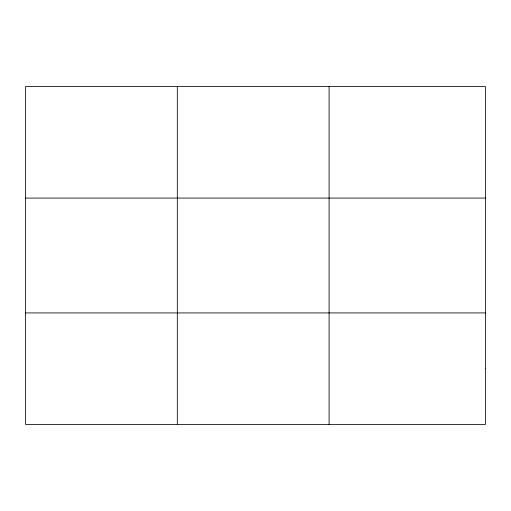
<?xml version="1.0" encoding="UTF-8"?>
<svg xmlns="http://www.w3.org/2000/svg" width="511" height="511" viewBox="0 0 511 511"><rect width="100%" height="100%" fill="white"/><g stroke="black" fill="none" stroke-linecap="round" stroke-linejoin="round"><path stroke-width="0.77" d="M177.317 424.398L177.317 86.602M329.084 424.398L329.084 86.602M25.55 198.076L485.45 198.076M25.55 312.924L485.45 312.924M485.45 368.661L485.45 424.398L25.55 424.398L25.55 86.602L485.45 86.602L485.45 368.661"/></g></svg>
